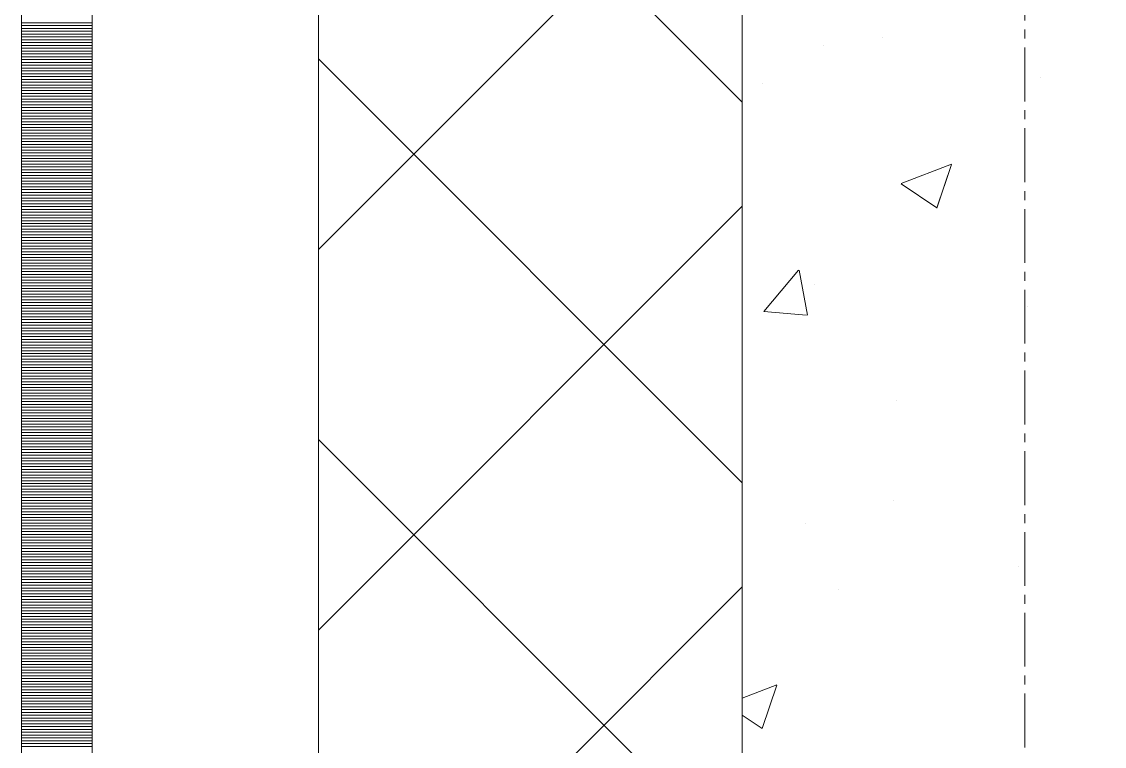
# Model space of a CAD drawing. Header units: millimetres. Extents: x 470010 to 1231400, y -134005 to 421770.
# Drawn here: x 672518.6 to 672901.7, y -27042.5 to -26786.1 of the extents above; entities that cross this region are included whole.
import ezdxf
from ezdxf.enums import TextEntityAlignment as Align

# ---------------------------------------------------------------- set-up
doc = ezdxf.new("R2010")
doc.units = ezdxf.units.MM
doc.linetypes.add('CENTER2', pattern=[28.575, 19.05, -3.175, 3.175, -3.175])
doc.linetypes.add('DASHED', pattern=[19.05, 12.7, -6.35])
doc.layers.get('Defpoints').update_dxf_attribs({"color": 140})
doc.layers.add('АР_Делит', color=120, linetype='Continuous', lineweight=0, plot=False)
for name, color, linetype, lineweight in [('АР_Стены ПЕНОблок', 52, 'Continuous', 20), ('АР_Тонкая', 254, 'Continuous', 5), ('АР_Утеплитель', 31, 'Continuous', 0), ('АР_Штриховка', 8, 'Continuous', 0)]:
    doc.layers.add(name, color=color, linetype=linetype, lineweight=lineweight)
doc.layers.add('РД_Оси_100', color=7, linetype='Continuous', lineweight=0, true_color=0x525252)
doc.styles.add('style1', font='ARIALN.TTF')

# ---------------------------------------------------------------- blocks, each defined once
blk = doc.blocks.new('СОШ_2200_АР_ОСИ_М100_28.05.24')
at = {"layer": 'АР_Делит', "color": 251, "linetype": 'DASHED', "true_color": 0x636466}
blk.add_lwpolyline([(114955, 135155), (114955, -355), (93595.036, -355), (93595.036, 13855), (94145, 13855), (94145, 68320), (66055, 68320), (66055, 13857.73), (83455, 13857.73), (83455, -355), (45245, -355), (45245, 13145), (44695, 13145), (44695, 26755), (45245, 26755), (45245, 68320), (20455, 68320), (20455, 26755), (27955, 26755), (27955, 13145), (-355, 13145), (-355, 100855)], dxfattribs=at)
at = {"layer": 'РД_Оси_100', "color": 251, "linetype": 'CENTER2', "true_color": 0x636466}
blk.add_line((0, -6155), (0, 139938.679), dxfattribs=at)
blk = doc.blocks.new('A$C9108343f')
at = {"layer": 'АР_Стены ПЕНОблок', "color": 18, "linetype": 'Continuous', "lineweight": 20, "true_color": 0x000000}
blk.add_line((7054.96, 97555), (7054.96, 21355), dxfattribs=at)
at = {"layer": 'АР_Тонкая', "color": 18, "linetype": 'Continuous', "lineweight": 5, "true_color": 0x000000}
for p, q in [((6799.96, 97555), (6799.96, 21355)), ((6824.96, 97555), (6824.96, 21355)), ((6824.96, 21355), (6824.96, 97555)), ((6904.96, 21355), (6904.96, 97555))]:
    blk.add_line(p, q, dxfattribs=at)
at = {"layer": 'АР_Утеплитель', "color": 18, "linetype": 'Continuous', "lineweight": 0, "true_color": 0x000000}
for p, q in [((6904.96, 97555), (6904.96, 21355)), ((7054.96, 21355), (7054.96, 97555))]:
    blk.add_line(p, q, dxfattribs=at)
at = {"layer": 'АР_Штриховка', "color": 18, "linetype": 'Continuous', "lineweight": 0, "true_color": 0x000000}
for p, q in [((7054.96, 73551.72), (6904.96, 73701.72)), ((6904.96, 73499.58), (7054.96, 73649.58)), ((6799.96, 73579.75), (6824.96, 73579.75)), ((6799.96, 73578.75), (6824.96, 73578.75)), ((6799.96, 73577.75), (6824.96, 73577.75)), ((6799.96, 73576.75), (6824.96, 73576.75)), ((6799.96, 73575.75), (6824.96, 73575.75)), ((6799.96, 73574.75), (6824.96, 73574.75)), ((7104.55, 73574.61), (7104.55, 73574.61)), ((6799.96, 73573.75), (6824.96, 73573.75)), ((6799.96, 73572.75), (6824.96, 73572.75)), ((6799.96, 73571.75), (6824.96, 73571.75)), ((6799.96, 73570.75), (6824.96, 73570.75)), ((7083.69, 73571.87), (7083.69, 73571.87)), ((6799.96, 73569.75), (6824.96, 73569.75)), ((6799.96, 73568.75), (6824.96, 73568.75)), ((6799.96, 73567.75), (6824.96, 73567.75)), ((6799.96, 73566.75), (6824.96, 73566.75)), ((7054.96, 73417.01), (6904.96, 73567.01)), ((6799.96, 73565.75), (6824.96, 73565.75)), ((6799.96, 73564.75), (6824.96, 73564.75)), ((6799.96, 73563.75), (6824.96, 73563.75)), ((6799.96, 73562.75), (6824.96, 73562.75)), ((6799.96, 73561.75), (6824.96, 73561.75)), ((6799.96, 73560.75), (6824.96, 73560.75)), ((6799.96, 73559.75), (6824.96, 73559.75)), ((7160.54, 73560.48), (7160.54, 73560.48)), ((6799.96, 73558.75), (6824.96, 73558.75)), ((6799.96, 73557.75), (6824.96, 73557.75)), ((6799.96, 73556.75), (6824.96, 73556.75)), ((6799.96, 73555.75), (6824.96, 73555.75)), ((7062.21, 73558.39), (7062.21, 73558.39)), ((6799.96, 73554.75), (6824.96, 73554.75)), ((6799.96, 73553.75), (6824.96, 73553.75)), ((6799.96, 73552.75), (6824.96, 73552.75)), ((6799.96, 73551.75), (6824.96, 73551.75)), ((6799.96, 73550.75), (6824.96, 73550.75)), ((6799.96, 73549.75), (6824.96, 73549.75)), ((6799.96, 73548.75), (6824.96, 73548.75)), ((6799.96, 73547.75), (6824.96, 73547.75)), ((6799.96, 73546.75), (6824.96, 73546.75)), ((6799.96, 73545.75), (6824.96, 73545.75)), ((6799.96, 73544.75), (6824.96, 73544.75)), ((6799.96, 73543.75), (6824.96, 73543.75)), ((6799.96, 73542.75), (6824.96, 73542.75)), ((6799.96, 73541.75), (6824.96, 73541.75)), ((6799.96, 73540.75), (6824.96, 73540.75)), ((6799.96, 73539.75), (6824.96, 73539.75)), ((6799.96, 73538.75), (6824.96, 73538.75)), ((6799.96, 73537.75), (6824.96, 73537.75)), ((6799.96, 73536.75), (6824.96, 73536.75)), ((6799.96, 73535.75), (6824.96, 73535.75)), ((6799.96, 73534.75), (6824.96, 73534.75)), ((6799.96, 73533.75), (6824.96, 73533.75)), ((6799.96, 73532.75), (6824.96, 73532.75)), ((6799.96, 73531.75), (6824.96, 73531.75)), ((6799.96, 73530.75), (6824.96, 73530.75)), ((6799.96, 73529.75), (6824.96, 73529.75)), ((6799.96, 73528.75), (6824.96, 73528.75)), ((7111.26, 73522.91), (7129.04, 73529.74)), ((7123.84, 73514.23), (7128.99, 73529.58)), ((6799.96, 73527.75), (6824.96, 73527.75)), ((6799.96, 73526.75), (6824.96, 73526.75)), ((6799.96, 73525.75), (6824.96, 73525.75)), ((6799.96, 73524.75), (6824.96, 73524.75)), ((6799.96, 73523.75), (6824.96, 73523.75)), ((6799.96, 73522.75), (6824.96, 73522.75)), ((6799.96, 73521.75), (6824.96, 73521.75)), ((7111.19, 73522.76), (7123.82, 73514.24)), ((6799.96, 73520.75), (6824.96, 73520.75)), ((6799.96, 73519.75), (6824.96, 73519.75)), ((6799.96, 73518.75), (6824.96, 73518.75)), ((6799.96, 73517.75), (6824.96, 73517.75)), ((6799.96, 73516.75), (6824.96, 73516.75)), ((6799.96, 73515.75), (6824.96, 73515.75)), ((6799.96, 73514.75), (6824.96, 73514.75)), ((6799.96, 73513.75), (6824.96, 73513.75)), ((6904.96, 73364.88), (7054.96, 73514.88)), ((6799.96, 73512.75), (6824.96, 73512.75)), ((6799.96, 73511.75), (6824.96, 73511.75)), ((6799.96, 73510.75), (6824.96, 73510.75)), ((6799.96, 73509.75), (6824.96, 73509.75)), ((6799.96, 73508.75), (6824.96, 73508.75)), ((6799.96, 73507.75), (6824.96, 73507.75)), ((6799.96, 73506.75), (6824.96, 73506.75)), ((6799.96, 73505.75), (6824.96, 73505.75)), ((6799.96, 73504.75), (6824.96, 73504.75)), ((6799.96, 73503.75), (6824.96, 73503.75)), ((6799.96, 73502.75), (6824.96, 73502.75)), ((6799.96, 73501.75), (6824.96, 73501.75)), ((6799.96, 73500.75), (6824.96, 73500.75)), ((6799.96, 73499.75), (6824.96, 73499.75)), ((6799.96, 73498.75), (6824.96, 73498.75)), ((6799.96, 73497.75), (6824.96, 73497.75)), ((6799.96, 73496.75), (6824.96, 73496.75)), ((6799.96, 73495.75), (6824.96, 73495.75)), ((6799.96, 73494.75), (6824.96, 73494.75)), ((6799.96, 73493.75), (6824.96, 73493.75)), ((6799.96, 73492.75), (6824.96, 73492.75)), ((6799.96, 73491.75), (6824.96, 73491.75)), ((6799.96, 73490.75), (6824.96, 73490.75)), ((7062.59, 73477.63), (7074.83, 73492.22)), ((7078.02, 73476.34), (7075.08, 73492.27)), ((6799.96, 73489.75), (6824.96, 73489.75)), ((6799.96, 73488.75), (6824.96, 73488.75)), ((6799.96, 73487.75), (6824.96, 73487.75)), ((6799.96, 73486.75), (6824.96, 73486.75)), ((7080.6, 73487.31), (7080.6, 73487.31)), ((6799.96, 73485.75), (6824.96, 73485.75)), ((6799.96, 73484.75), (6824.96, 73484.75)), ((6799.96, 73483.75), (6824.96, 73483.75)), ((6799.96, 73482.75), (6824.96, 73482.75)), ((6799.96, 73481.75), (6824.96, 73481.75)), ((6799.96, 73480.75), (6824.96, 73480.75)), ((6799.96, 73479.75), (6824.96, 73479.75)), ((6799.96, 73478.75), (6824.96, 73478.75)), ((7155.8, 73479.33), (7155.8, 73479.33)), ((6799.96, 73477.75), (6824.96, 73477.75)), ((6799.96, 73476.75), (6824.96, 73476.75)), ((6799.96, 73475.75), (6824.96, 73475.75)), ((7062.59, 73477.63), (7077.77, 73476.3)), ((6799.96, 73474.75), (6824.96, 73474.75)), ((6799.96, 73473.75), (6824.96, 73473.75)), ((6799.96, 73472.75), (6824.96, 73472.75)), ((6799.96, 73471.75), (6824.96, 73471.75)), ((6799.96, 73470.75), (6824.96, 73470.75)), ((6799.96, 73469.75), (6824.96, 73469.75)), ((6799.96, 73468.75), (6824.96, 73468.75)), ((6799.96, 73467.75), (6824.96, 73467.75)), ((6799.96, 73466.75), (6824.96, 73466.75)), ((6799.96, 73465.75), (6824.96, 73465.75)), ((6799.96, 73464.75), (6824.96, 73464.75)), ((6799.96, 73463.75), (6824.96, 73463.75)), ((6799.96, 73462.75), (6824.96, 73462.75)), ((6799.96, 73461.75), (6824.96, 73461.75)), ((6799.96, 73460.75), (6824.96, 73460.75)), ((6799.96, 73459.75), (6824.96, 73459.75)), ((6799.96, 73458.75), (6824.96, 73458.75)), ((6799.96, 73457.75), (6824.96, 73457.75)), ((6799.96, 73456.75), (6824.96, 73456.75)), ((6799.96, 73455.75), (6824.96, 73455.75)), ((6799.96, 73454.75), (6824.96, 73454.75)), ((6799.96, 73453.75), (6824.96, 73453.75)), ((6799.96, 73452.75), (6824.96, 73452.75)), ((6799.96, 73451.75), (6824.96, 73451.75)), ((6799.96, 73450.75), (6824.96, 73450.75)), ((6799.96, 73449.75), (6824.96, 73449.75)), ((6799.96, 73448.75), (6824.96, 73448.75)), ((6799.96, 73447.75), (6824.96, 73447.75)), ((6799.96, 73446.75), (6824.96, 73446.75)), ((6799.96, 73445.75), (6824.96, 73445.75)), ((6799.96, 73444.75), (6824.96, 73444.75)), ((7055.09, 73444.82), (7055.09, 73444.82)), ((7109.41, 73446.16), (7109.41, 73446.16)), ((6799.96, 73443.75), (6824.96, 73443.75)), ((6799.96, 73442.75), (6824.96, 73442.75)), ((6799.96, 73441.75), (6824.96, 73441.75)), ((6799.96, 73440.75), (6824.96, 73440.75)), ((6799.96, 73439.75), (6824.96, 73439.75)), ((6799.96, 73438.75), (6824.96, 73438.75)), ((6799.96, 73437.75), (6824.96, 73437.75)), ((6799.96, 73436.75), (6824.96, 73436.75)), ((6799.96, 73435.75), (6824.96, 73435.75)), ((6799.96, 73434.75), (6824.96, 73434.75)), ((6799.96, 73433.75), (6824.96, 73433.75)), ((6799.96, 73432.75), (6824.96, 73432.75)), ((6799.96, 73431.75), (6824.96, 73431.75)), ((6799.96, 73430.75), (6824.96, 73430.75)), ((6799.96, 73429.75), (6824.96, 73429.75)), ((7054.96, 73282.31), (6904.96, 73432.31)), ((6799.96, 73428.75), (6824.96, 73428.75)), ((6799.96, 73427.75), (6824.96, 73427.75)), ((6799.96, 73426.75), (6824.96, 73426.75)), ((6799.96, 73425.75), (6824.96, 73425.75)), ((6799.96, 73424.75), (6824.96, 73424.75)), ((6799.96, 73423.75), (6824.96, 73423.75)), ((6799.96, 73422.75), (6824.96, 73422.75)), ((6799.96, 73421.75), (6824.96, 73421.75)), ((6799.96, 73420.75), (6824.96, 73420.75)), ((6799.96, 73419.75), (6824.96, 73419.75)), ((6799.96, 73418.75), (6824.96, 73418.75)), ((6799.96, 73417.75), (6824.96, 73417.75)), ((6799.96, 73416.75), (6824.96, 73416.75)), ((6799.96, 73415.75), (6824.96, 73415.75)), ((6799.96, 73414.75), (6824.96, 73414.75)), ((6799.96, 73413.75), (6824.96, 73413.75)), ((6799.96, 73412.75), (6824.96, 73412.75)), ((6799.96, 73411.75), (6824.96, 73411.75)), ((6799.96, 73410.75), (6824.96, 73410.75)), ((6799.96, 73409.75), (6824.96, 73409.75)), ((7108.65, 73410.7), (7108.65, 73410.7)), ((6799.96, 73408.75), (6824.96, 73408.75)), ((6799.96, 73407.75), (6824.96, 73407.75)), ((6799.96, 73406.75), (6824.96, 73406.75)), ((6799.96, 73405.75), (6824.96, 73405.75)), ((6799.96, 73404.75), (6824.96, 73404.75)), ((6799.96, 73403.75), (6824.96, 73403.75)), ((6799.96, 73402.75), (6824.96, 73402.75)), ((7077.51, 73402.76), (7077.51, 73402.76)), ((6799.96, 73401.75), (6824.96, 73401.75)), ((6799.96, 73400.75), (6824.96, 73400.75)), ((6799.96, 73399.75), (6824.96, 73399.75)), ((6799.96, 73398.75), (6824.96, 73398.75)), ((6799.96, 73397.75), (6824.96, 73397.75)), ((6799.96, 73396.75), (6824.96, 73396.75)), ((6799.96, 73395.75), (6824.96, 73395.75)), ((6799.96, 73394.75), (6824.96, 73394.75)), ((6799.96, 73393.75), (6824.96, 73393.75)), ((6799.96, 73392.75), (6824.96, 73392.75)), ((6799.96, 73391.75), (6824.96, 73391.75)), ((6799.96, 73390.75), (6824.96, 73390.75)), ((6799.96, 73389.75), (6824.96, 73389.75)), ((6799.96, 73388.75), (6824.96, 73388.75)), ((6799.96, 73387.75), (6824.96, 73387.75)), ((6799.96, 73386.75), (6824.96, 73386.75)), ((7152.57, 73387.52), (7152.57, 73387.52)), ((6799.96, 73385.75), (6824.96, 73385.75)), ((6799.96, 73384.75), (6824.96, 73384.75)), ((6799.96, 73383.75), (6824.96, 73383.75)), ((6799.96, 73382.75), (6824.96, 73382.75)), ((6799.96, 73381.75), (6824.96, 73381.75)), ((6799.96, 73380.75), (6824.96, 73380.75)), ((6799.96, 73379.75), (6824.96, 73379.75)), ((6904.96, 73230.17), (7054.96, 73380.17)), ((7088.98, 73379.14), (7088.98, 73379.14)), ((6799.96, 73378.75), (6824.96, 73378.75)), ((6799.96, 73377.75), (6824.96, 73377.75)), ((6799.96, 73376.75), (6824.96, 73376.75)), ((6799.96, 73375.75), (6824.96, 73375.75)), ((6799.96, 73374.75), (6824.96, 73374.75)), ((6799.96, 73373.75), (6824.96, 73373.75)), ((6799.96, 73372.75), (6824.96, 73372.75)), ((6799.96, 73371.75), (6824.96, 73371.75)), ((6799.96, 73370.75), (6824.96, 73370.75)), ((6799.96, 73369.75), (6824.96, 73369.75)), ((6799.96, 73368.75), (6824.96, 73368.75)), ((6799.96, 73367.75), (6824.96, 73367.75)), ((6799.96, 73366.75), (6824.96, 73366.75)), ((6799.96, 73365.75), (6824.96, 73365.75)), ((6799.96, 73364.75), (6824.96, 73364.75)), ((6799.96, 73363.75), (6824.96, 73363.75)), ((6799.96, 73362.75), (6824.96, 73362.75)), ((6799.96, 73361.75), (6824.96, 73361.75)), ((6799.96, 73360.75), (6824.96, 73360.75)), ((6799.96, 73359.75), (6824.96, 73359.75)), ((6799.96, 73358.75), (6824.96, 73358.75)), ((6799.96, 73357.75), (6824.96, 73357.75)), ((6799.96, 73356.75), (6824.96, 73356.75)), ((6799.96, 73355.75), (6824.96, 73355.75)), ((6799.96, 73354.75), (6824.96, 73354.75)), ((6799.96, 73353.75), (6824.96, 73353.75)), ((6799.96, 73352.75), (6824.96, 73352.75)), ((6799.96, 73351.75), (6824.96, 73351.75)), ((6799.96, 73350.75), (6824.96, 73350.75)), ((6799.96, 73349.75), (6824.96, 73349.75)), ((6799.96, 73348.75), (6824.96, 73348.75)), ((6799.96, 73347.75), (6824.96, 73347.75)), ((6799.96, 73346.75), (6824.96, 73346.75)), ((6799.96, 73345.75), (6824.96, 73345.75)), ((6799.96, 73344.75), (6824.96, 73344.75)), ((7054.96, 73340.84), (7067.24, 73345.55)), ((7062.04, 73330.05), (7067.19, 73345.4)), ((6799.96, 73343.75), (6824.96, 73343.75)), ((6799.96, 73342.75), (6824.96, 73342.75)), ((6799.96, 73341.75), (6824.96, 73341.75)), ((6799.96, 73340.75), (6824.96, 73340.75)), ((6799.96, 73339.75), (6824.96, 73339.75)), ((6799.96, 73338.75), (6824.96, 73338.75)), ((6799.96, 73337.75), (6824.96, 73337.75)), ((6799.96, 73336.75), (6824.96, 73336.75)), ((6799.96, 73335.75), (6824.96, 73335.75)), ((6799.96, 73334.75), (6824.96, 73334.75)), ((6799.96, 73333.75), (6824.96, 73333.75)), ((7054.96, 73334.82), (7062.02, 73330.05)), ((6799.96, 73332.75), (6824.96, 73332.75)), ((6799.96, 73331.75), (6824.96, 73331.75)), ((6799.96, 73330.75), (6824.96, 73330.75)), ((6799.96, 73329.75), (6824.96, 73329.75)), ((6799.96, 73328.75), (6824.96, 73328.75)), ((6799.96, 73327.75), (6824.96, 73327.75)), ((6799.96, 73326.75), (6824.96, 73326.75)), ((6799.96, 73325.75), (6824.96, 73325.75)), ((6799.96, 73324.75), (6824.96, 73324.75))]:
    blk.add_line(p, q, dxfattribs=at)
at = {"layer": 'РД_Оси_100'}
blk.add_blockref('СОШ_2200_АР_ОСИ_М100_28.05.24', (7154.96, 6755), dxfattribs=at)
at = {"layer": 'Defpoints', "color": 18, "true_color": 0x000000, "style": 'style1'}
for p in [(143949.34, 316089.12), (143974.98, 281639.5), (143890.4, 273244.71), (143839.99, 264276.81), (143967.75, 254892.38), (12251.96, 104178.14), (12382.58, 96023.14)]:
    blk.add_attdef('АР-ПОМЕЩЕНИЕ:НАИМЕНОВАНИЕ', text='', height=100, dxfattribs=at).set_placement(p, align=Align.MIDDLE)
at = {"layer": 'Defpoints', "color": 18, "true_color": 0x000000, "style": 'style1', "flags": 8}
for p in [(143951.3, 279099.09), (143848.34, 269251.11), (143875.33, 260094.25), (144049.74, 250824.7), (163419.28, 238153.36), (155897.46, 237965.97), (183037.2, 237965.97), (143342.94, 237876.19)]:
    blk.add_attdef('АР-ПОМЕЩЕНИЕ:НАИМЕНОВАНИЕ', text='', height=100, dxfattribs=at).set_placement(p, align=Align.MIDDLE)

msp = doc.modelspace()

# ---------------------------------------------------------------- linework, layer by layer
at = {"layer": 'АР_Стены ПЕНОблок', "color": 18, "linetype": 'Continuous', "lineweight": 20, "true_color": 0x000000}
msp.add_line((672773.57, -2811.242), (672773.57, -79011.242), dxfattribs=at)
at = {"layer": 'АР_Тонкая', "color": 18, "linetype": 'Continuous', "lineweight": 5, "true_color": 0x000000}
for p, q in [((672518.57, -2811.242), (672518.57, -79011.242)), ((672543.57, -2811.242), (672543.57, -79011.242)), ((672543.57, -79011.242), (672543.57, -2811.242)), ((672623.57, -79011.242), (672623.57, -2811.242))]:
    msp.add_line(p, q, dxfattribs=at)
at = {"layer": 'АР_Утеплитель', "color": 18, "linetype": 'Continuous', "lineweight": 0, "true_color": 0x000000}
for p, q in [((672623.57, -2811.242), (672623.57, -79011.242)), ((672773.57, -79011.242), (672773.57, -2811.242))]:
    msp.add_line(p, q, dxfattribs=at)
at = {"layer": 'АР_Штриховка', "color": 18, "linetype": 'Continuous', "lineweight": 0, "true_color": 0x000000}
for p, q in [((672773.57, -26814.526), (672623.57, -26664.526)), ((672623.57, -26866.663), (672773.57, -26716.663)), ((672518.57, -26786.492), (672543.57, -26786.492)), ((672518.57, -26787.492), (672543.57, -26787.492)), ((672518.57, -26788.492), (672543.57, -26788.492)), ((672518.57, -26789.492), (672543.57, -26789.492)), ((672518.57, -26790.492), (672543.57, -26790.492)), ((672518.57, -26791.492), (672543.57, -26791.492)), ((672518.57, -26792.492), (672543.57, -26792.492)), ((672518.57, -26793.492), (672543.57, -26793.492)), ((672518.57, -26794.492), (672543.57, -26794.492)), ((672518.57, -26795.492), (672543.57, -26795.492)), ((672518.57, -26796.492), (672543.57, -26796.492)), ((672518.57, -26797.492), (672543.57, -26797.492)), ((672518.57, -26798.492), (672543.57, -26798.492)), ((672518.57, -26799.492), (672543.57, -26799.492)), ((672518.57, -26800.492), (672543.57, -26800.492)), ((672518.57, -26801.492), (672543.57, -26801.492)), ((672773.57, -26949.229), (672623.57, -26799.229)), ((672518.57, -26802.492), (672543.57, -26802.492)), ((672518.57, -26803.492), (672543.57, -26803.492)), ((672518.57, -26804.492), (672543.57, -26804.492)), ((672518.57, -26805.492), (672543.57, -26805.492)), ((672518.57, -26806.492), (672543.57, -26806.492)), ((672518.57, -26807.492), (672543.57, -26807.492)), ((672518.57, -26808.492), (672543.57, -26808.492)), ((672518.57, -26809.492), (672543.57, -26809.492)), ((672518.57, -26810.492), (672543.57, -26810.492)), ((672518.57, -26811.492), (672543.57, -26811.492)), ((672518.57, -26812.492), (672543.57, -26812.492)), ((672518.57, -26813.492), (672543.57, -26813.492)), ((672518.57, -26814.492), (672543.57, -26814.492)), ((672518.57, -26815.492), (672543.57, -26815.492)), ((672518.57, -26816.492), (672543.57, -26816.492)), ((672518.57, -26817.492), (672543.57, -26817.492)), ((672518.57, -26818.492), (672543.57, -26818.492)), ((672518.57, -26819.492), (672543.57, -26819.492)), ((672518.57, -26820.492), (672543.57, -26820.492)), ((672518.57, -26821.492), (672543.57, -26821.492)), ((672518.57, -26822.492), (672543.57, -26822.492)), ((672518.57, -26823.492), (672543.57, -26823.492)), ((672518.57, -26824.492), (672543.57, -26824.492)), ((672518.57, -26825.492), (672543.57, -26825.492)), ((672518.57, -26826.492), (672543.57, -26826.492)), ((672518.57, -26827.492), (672543.57, -26827.492)), ((672518.57, -26828.492), (672543.57, -26828.492)), ((672518.57, -26829.492), (672543.57, -26829.492)), ((672518.57, -26830.492), (672543.57, -26830.492)), ((672518.57, -26831.492), (672543.57, -26831.492)), ((672518.57, -26832.492), (672543.57, -26832.492)), ((672518.57, -26833.492), (672543.57, -26833.492)), ((672518.57, -26834.492), (672543.57, -26834.492)), ((672518.57, -26835.492), (672543.57, -26835.492)), ((672518.57, -26836.492), (672543.57, -26836.492)), ((672829.871, -26843.329), (672847.655, -26836.502)), ((672518.57, -26837.492), (672543.57, -26837.492)), ((672518.57, -26838.492), (672543.57, -26838.492)), ((672518.57, -26839.492), (672543.57, -26839.492)), ((672842.451, -26852.008), (672847.601, -26836.659)), ((672518.57, -26840.492), (672543.57, -26840.492)), ((672518.57, -26841.492), (672543.57, -26841.492)), ((672518.57, -26842.492), (672543.57, -26842.492)), ((672518.57, -26843.492), (672543.57, -26843.492)), ((672829.802, -26843.481), (672842.436, -26852.003)), ((672518.57, -26844.492), (672543.57, -26844.492)), ((672518.57, -26845.492), (672543.57, -26845.492)), ((672518.57, -26846.492), (672543.57, -26846.492)), ((672518.57, -26847.492), (672543.57, -26847.492)), ((672518.57, -26848.492), (672543.57, -26848.492)), ((672518.57, -26849.492), (672543.57, -26849.492)), ((672518.57, -26850.492), (672543.57, -26850.492)), ((672518.57, -26851.492), (672543.57, -26851.492)), ((672623.57, -27001.366), (672773.57, -26851.366)), ((672518.57, -26852.492), (672543.57, -26852.492)), ((672518.57, -26853.492), (672543.57, -26853.492)), ((672518.57, -26854.492), (672543.57, -26854.492)), ((672518.57, -26855.492), (672543.57, -26855.492)), ((672518.57, -26856.492), (672543.57, -26856.492)), ((672518.57, -26857.492), (672543.57, -26857.492)), ((672518.57, -26858.492), (672543.57, -26858.492)), ((672518.57, -26859.492), (672543.57, -26859.492)), ((672518.57, -26860.492), (672543.57, -26860.492)), ((672518.57, -26861.492), (672543.57, -26861.492)), ((672518.57, -26862.492), (672543.57, -26862.492)), ((672518.57, -26863.492), (672543.57, -26863.492)), ((672518.57, -26864.492), (672543.57, -26864.492)), ((672518.57, -26865.492), (672543.57, -26865.492)), ((672518.57, -26866.492), (672543.57, -26866.492)), ((672518.57, -26867.492), (672543.57, -26867.492)), ((672518.57, -26868.492), (672543.57, -26868.492)), ((672518.57, -26869.492), (672543.57, -26869.492)), ((672518.57, -26870.492), (672543.57, -26870.492)), ((672518.57, -26871.492), (672543.57, -26871.492)), ((672518.57, -26872.492), (672543.57, -26872.492)), ((672518.57, -26873.492), (672543.57, -26873.492)), ((672518.57, -26874.492), (672543.57, -26874.492)), ((672781.2, -26888.612), (672793.445, -26874.019)), ((672796.632, -26889.898), (672793.695, -26873.977)), ((672518.57, -26875.492), (672543.57, -26875.492)), ((672518.57, -26876.492), (672543.57, -26876.492)), ((672518.57, -26877.492), (672543.57, -26877.492)), ((672518.57, -26878.492), (672543.57, -26878.492)), ((672518.57, -26879.492), (672543.57, -26879.492)), ((672518.57, -26880.492), (672543.57, -26880.492)), ((672518.57, -26881.492), (672543.57, -26881.492)), ((672518.57, -26882.492), (672543.57, -26882.492)), ((672518.57, -26883.492), (672543.57, -26883.492)), ((672518.57, -26884.492), (672543.57, -26884.492)), ((672518.57, -26885.492), (672543.57, -26885.492)), ((672518.57, -26886.492), (672543.57, -26886.492)), ((672518.57, -26887.492), (672543.57, -26887.492)), ((672518.57, -26888.492), (672543.57, -26888.492)), ((672518.57, -26889.492), (672543.57, -26889.492)), ((672781.199, -26888.616), (672796.381, -26889.945)), ((672518.57, -26890.492), (672543.57, -26890.492)), ((672518.57, -26891.492), (672543.57, -26891.492)), ((672518.57, -26892.492), (672543.57, -26892.492)), ((672518.57, -26893.492), (672543.57, -26893.492)), ((672518.57, -26894.492), (672543.57, -26894.492)), ((672518.57, -26895.492), (672543.57, -26895.492)), ((672518.57, -26896.492), (672543.57, -26896.492)), ((672518.57, -26897.492), (672543.57, -26897.492)), ((672518.57, -26898.492), (672543.57, -26898.492)), ((672518.57, -26899.492), (672543.57, -26899.492)), ((672518.57, -26900.492), (672543.57, -26900.492)), ((672518.57, -26901.492), (672543.57, -26901.492)), ((672518.57, -26902.492), (672543.57, -26902.492)), ((672518.57, -26903.492), (672543.57, -26903.492)), ((672518.57, -26904.492), (672543.57, -26904.492)), ((672518.57, -26905.492), (672543.57, -26905.492)), ((672518.57, -26906.492), (672543.57, -26906.492)), ((672518.57, -26907.492), (672543.57, -26907.492)), ((672518.57, -26908.492), (672543.57, -26908.492)), ((672518.57, -26909.492), (672543.57, -26909.492)), ((672518.57, -26910.492), (672543.57, -26910.492)), ((672518.57, -26911.492), (672543.57, -26911.492)), ((672518.57, -26912.492), (672543.57, -26912.492)), ((672518.57, -26913.492), (672543.57, -26913.492)), ((672518.57, -26914.492), (672543.57, -26914.492)), ((672518.57, -26915.492), (672543.57, -26915.492)), ((672518.57, -26916.492), (672543.57, -26916.492)), ((672518.57, -26917.492), (672543.57, -26917.492)), ((672518.57, -26918.492), (672543.57, -26918.492)), ((672518.57, -26919.492), (672543.57, -26919.492)), ((672518.57, -26920.492), (672543.57, -26920.492)), ((672518.57, -26921.492), (672543.57, -26921.492)), ((672518.57, -26922.492), (672543.57, -26922.492)), ((672518.57, -26923.492), (672543.57, -26923.492)), ((672518.57, -26924.492), (672543.57, -26924.492)), ((672518.57, -26925.492), (672543.57, -26925.492)), ((672518.57, -26926.492), (672543.57, -26926.492)), ((672518.57, -26927.492), (672543.57, -26927.492)), ((672518.57, -26928.492), (672543.57, -26928.492)), ((672518.57, -26929.492), (672543.57, -26929.492)), ((672518.57, -26930.492), (672543.57, -26930.492)), ((672518.57, -26931.492), (672543.57, -26931.492)), ((672518.57, -26932.492), (672543.57, -26932.492)), ((672518.57, -26933.492), (672543.57, -26933.492)), ((672518.57, -26934.492), (672543.57, -26934.492)), ((672518.57, -26935.492), (672543.57, -26935.492)), ((672773.57, -27083.933), (672623.57, -26933.933)), ((672518.57, -26936.492), (672543.57, -26936.492)), ((672518.57, -26937.492), (672543.57, -26937.492)), ((672518.57, -26938.492), (672543.57, -26938.492)), ((672518.57, -26939.492), (672543.57, -26939.492)), ((672518.57, -26940.492), (672543.57, -26940.492)), ((672518.57, -26941.492), (672543.57, -26941.492)), ((672518.57, -26942.492), (672543.57, -26942.492)), ((672518.57, -26943.492), (672543.57, -26943.492)), ((672518.57, -26944.492), (672543.57, -26944.492)), ((672518.57, -26945.492), (672543.57, -26945.492)), ((672518.57, -26946.492), (672543.57, -26946.492)), ((672518.57, -26947.492), (672543.57, -26947.492)), ((672518.57, -26948.492), (672543.57, -26948.492)), ((672518.57, -26949.492), (672543.57, -26949.492)), ((672518.57, -26950.492), (672543.57, -26950.492)), ((672518.57, -26951.492), (672543.57, -26951.492)), ((672518.57, -26952.492), (672543.57, -26952.492)), ((672518.57, -26953.492), (672543.57, -26953.492)), ((672518.57, -26954.492), (672543.57, -26954.492)), ((672518.57, -26955.492), (672543.57, -26955.492)), ((672518.57, -26956.492), (672543.57, -26956.492)), ((672518.57, -26957.492), (672543.57, -26957.492)), ((672518.57, -26958.492), (672543.57, -26958.492)), ((672518.57, -26959.492), (672543.57, -26959.492)), ((672518.57, -26960.492), (672543.57, -26960.492)), ((672518.57, -26961.492), (672543.57, -26961.492)), ((672518.57, -26962.492), (672543.57, -26962.492)), ((672518.57, -26963.492), (672543.57, -26963.492)), ((672518.57, -26964.492), (672543.57, -26964.492)), ((672518.57, -26965.492), (672543.57, -26965.492)), ((672518.57, -26966.492), (672543.57, -26966.492)), ((672518.57, -26967.492), (672543.57, -26967.492)), ((672518.57, -26968.492), (672543.57, -26968.492)), ((672518.57, -26969.492), (672543.57, -26969.492)), ((672518.57, -26970.492), (672543.57, -26970.492)), ((672518.57, -26971.492), (672543.57, -26971.492)), ((672518.57, -26972.492), (672543.57, -26972.492)), ((672518.57, -26973.492), (672543.57, -26973.492)), ((672518.57, -26974.492), (672543.57, -26974.492)), ((672518.57, -26975.492), (672543.57, -26975.492)), ((672518.57, -26976.492), (672543.57, -26976.492)), ((672518.57, -26977.492), (672543.57, -26977.492)), ((672518.57, -26978.492), (672543.57, -26978.492)), ((672518.57, -26979.492), (672543.57, -26979.492)), ((672518.57, -26980.492), (672543.57, -26980.492)), ((672518.57, -26981.492), (672543.57, -26981.492)), ((672518.57, -26982.492), (672543.57, -26982.492)), ((672518.57, -26983.492), (672543.57, -26983.492)), ((672518.57, -26984.492), (672543.57, -26984.492)), ((672518.57, -26985.492), (672543.57, -26985.492)), ((672518.57, -26986.492), (672543.57, -26986.492)), ((672518.57, -26987.492), (672543.57, -26987.492)), ((672518.57, -26988.492), (672543.57, -26988.492)), ((672518.57, -26989.492), (672543.57, -26989.492)), ((672623.57, -27136.07), (672773.57, -26986.07)), ((672518.57, -26990.492), (672543.57, -26990.492)), ((672518.57, -26991.492), (672543.57, -26991.492)), ((672518.57, -26992.492), (672543.57, -26992.492)), ((672518.57, -26993.492), (672543.57, -26993.492)), ((672518.57, -26994.492), (672543.57, -26994.492)), ((672518.57, -26995.492), (672543.57, -26995.492)), ((672518.57, -26996.492), (672543.57, -26996.492)), ((672518.57, -26997.492), (672543.57, -26997.492)), ((672518.57, -26998.492), (672543.57, -26998.492)), ((672518.57, -26999.492), (672543.57, -26999.492)), ((672518.57, -27000.492), (672543.57, -27000.492)), ((672518.57, -27001.492), (672543.57, -27001.492)), ((672518.57, -27002.492), (672543.57, -27002.492)), ((672518.57, -27003.492), (672543.57, -27003.492)), ((672518.57, -27004.492), (672543.57, -27004.492)), ((672518.57, -27005.492), (672543.57, -27005.492)), ((672518.57, -27006.492), (672543.57, -27006.492)), ((672518.57, -27007.492), (672543.57, -27007.492)), ((672518.57, -27008.492), (672543.57, -27008.492)), ((672518.57, -27009.492), (672543.57, -27009.492)), ((672518.57, -27010.492), (672543.57, -27010.492)), ((672518.57, -27011.492), (672543.57, -27011.492)), ((672518.57, -27012.492), (672543.57, -27012.492)), ((672518.57, -27013.492), (672543.57, -27013.492)), ((672518.57, -27014.492), (672543.57, -27014.492)), ((672518.57, -27015.492), (672543.57, -27015.492)), ((672518.57, -27016.492), (672543.57, -27016.492)), ((672518.57, -27017.492), (672543.57, -27017.492)), ((672518.57, -27018.492), (672543.57, -27018.492)), ((672518.57, -27019.492), (672543.57, -27019.492)), ((672518.57, -27020.492), (672543.57, -27020.492)), ((672518.57, -27021.492), (672543.57, -27021.492)), ((672518.57, -27022.492), (672543.57, -27022.492)), ((672518.57, -27023.492), (672543.57, -27023.492)), ((672773.57, -27025.405), (672785.853, -27020.69)), ((672780.649, -27036.196), (672785.799, -27020.847)), ((672518.57, -27024.492), (672543.57, -27024.492)), ((672518.57, -27025.492), (672543.57, -27025.492)), ((672518.57, -27026.492), (672543.57, -27026.492)), ((672518.57, -27027.492), (672543.57, -27027.492)), ((672518.57, -27028.492), (672543.57, -27028.492)), ((672518.57, -27029.492), (672543.57, -27029.492)), ((672518.57, -27030.492), (672543.57, -27030.492)), ((672518.57, -27031.492), (672543.57, -27031.492)), ((672773.57, -27031.426), (672780.634, -27036.191)), ((672518.57, -27032.492), (672543.57, -27032.492)), ((672518.57, -27033.492), (672543.57, -27033.492)), ((672518.57, -27034.492), (672543.57, -27034.492)), ((672518.57, -27035.492), (672543.57, -27035.492)), ((672518.57, -27036.492), (672543.57, -27036.492)), ((672518.57, -27037.492), (672543.57, -27037.492)), ((672518.57, -27038.492), (672543.57, -27038.492)), ((672518.57, -27039.492), (672543.57, -27039.492)), ((672518.57, -27040.492), (672543.57, -27040.492)), ((672518.57, -27041.492), (672543.57, -27041.492)), ((672518.57, -27042.492), (672543.57, -27042.492))]:
    msp.add_line(p, q, dxfattribs=at)

# ---------------------------------------------------------------- block references
msp.add_blockref('A$C9108343f', (665718.612, -100366.242))
at = {"layer": 'РД_Оси_100'}
msp.add_blockref('СОШ_2200_АР_ОСИ_М100_28.05.24', (672873.57, -93611.242), dxfattribs=at)

doc.saveas('drawing.dxf')
